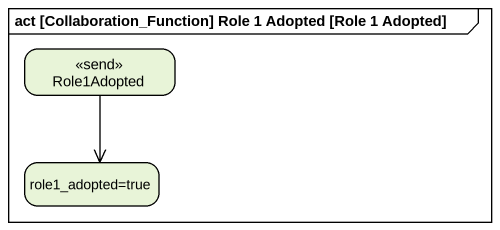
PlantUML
@startuml
mainframe act [Collaboration_Function] Role 1 Adopted [Role 1 Adopted]
hide empty description
state Role1Adopted <<send>>
state "role1_adopted=true" as role1_adopted_true
Role1Adopted --> role1_adopted_true
@enduml
